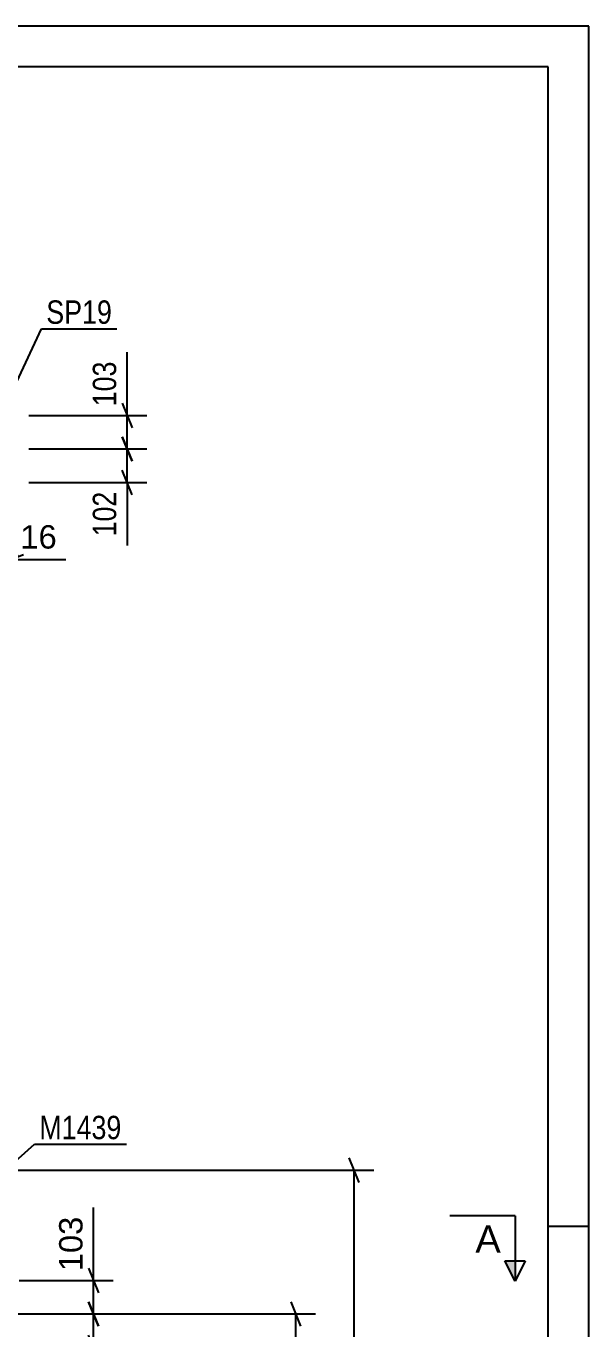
# Model space of a CAD drawing. Header units: millimetres. Extents: x 0 to 841, y 0 to 594.
# Drawn here: x 772.1 to 841, y 434.4 to 594 of the extents above; entities that cross this region are included whole.
import ezdxf

# ---------------------------------------------------------------- set-up
doc = ezdxf.new("R2010")
doc.units = ezdxf.units.MM
doc.linetypes.add('DXK_LINE_DOT3', pattern=[5.9187, 2.979, -0.9799, 0.9799, -0.9799])
doc.styles.add('Arial', font='ARIAL.TTF', dxfattribs={"height": 0.2})
doc.styles.add('Arial Narrow', font='ARIALN.TTF', dxfattribs={"height": 0.2})

# ---------------------------------------------------------------- blocks, each defined once
blk = doc.blocks.new('Unknown-318465270-1113')
at = {"color": 5, "linetype": 'Continuous'}
for p, q in [((841, 594), (0, 594)), ((841, 0), (841, 594)), ((836, 589), (5, 589)), ((836, 5), (836, 589)), ((841, 447), (836, 447))]:
    blk.add_line(p, q, dxfattribs=at)
blk = doc.blocks.new('Part-318465270-4766 - 4424')
at = {"color": 7, "linetype": 'DXK_LINE_DOT3'}
for p, q in [((84.35, 436.28), (779.44, 436.28)), ((779.54, 436.28), (779.64, 436.28))]:
    blk.add_line(p, q, dxfattribs=at)
blk = doc.blocks.new('StraightDimension-318465270-5631 - 4424')
at = {"color": 7, "linetype": 'Continuous'}
for p, q in [((812.86, 452.38), (811.66, 455.38)), ((765.04, 453.88), (814.66, 453.88)), ((812.26, 302.68), (812.26, 453.88)), ((811.66, 304.18), (812.86, 301.18)), ((674.56, 302.68), (814.66, 302.68))]:
    blk.add_line(p, q, dxfattribs=at)
at = {"color": 0}
blk.add_wipeout([(811.51, 383.33), (807.31, 383.33), (807.31, 373.23), (811.51, 373.23)], dxfattribs=at)
at = {"color": 3, "style": 'Arial'}
blk.add_text('3780', height=2.865, rotation=90.0002, dxfattribs=at).set_placement((810.91, 373.83))
blk = doc.blocks.new('StraightDimension-318465270-5586 - 4424')
at = {"color": 7, "linetype": 'Continuous'}
for p, q in [((779.77, 437.78), (780.97, 434.78)), ((771.28, 436.28), (782.77, 436.28)), ((780.37, 432.18), (780.37, 436.28)), ((780.97, 430.68), (779.77, 433.68)), ((771.28, 432.18), (782.77, 432.18))]:
    blk.add_line(p, q, dxfattribs=at)
at = {"color": 0}
blk.add_wipeout([(779.62, 431.66), (775.42, 431.66), (775.42, 423.79), (779.62, 423.79)], dxfattribs=at)
at = {"color": 7, "linetype": 'Continuous'}
blk.add_line((780.37, 432.18), (780.37, 423.26), dxfattribs=at)
blk.add_line((780.37, 432.18), (780.37, 423.26), dxfattribs=at)
at = {"color": 3, "style": 'Arial'}
blk.add_text('103', height=2.865, rotation=90.0002, dxfattribs=at).set_placement((779.02, 424.39))
blk = doc.blocks.new('StraightDimension-318465270-5594 - 4424')
at = {"color": 7, "linetype": 'Continuous'}
for p, q in [((771.28, 440.38), (782.77, 440.38)), ((779.77, 441.88), (780.97, 438.88)), ((780.37, 436.28), (780.37, 440.38)), ((780.97, 434.78), (779.77, 437.78)), ((771.28, 436.28), (782.77, 436.28))]:
    blk.add_line(p, q, dxfattribs=at)
at = {"color": 0}
blk.add_wipeout([(779.62, 448.78), (775.42, 448.78), (775.42, 440.91), (779.62, 440.91)], dxfattribs=at)
at = {"color": 7, "linetype": 'Continuous'}
blk.add_line((780.37, 440.38), (780.37, 449.3), dxfattribs=at)
blk.add_line((780.37, 440.38), (780.37, 449.3), dxfattribs=at)
at = {"color": 3, "style": 'Arial'}
blk.add_text('103', height=2.865, rotation=90.0002, dxfattribs=at).set_placement((779.02, 441.51))
blk = doc.blocks.new('StraightDimension-318465270-9638 - 4424')
at = {"color": 7, "linetype": 'Continuous'}
for p, q in [((805.74, 434.78), (804.54, 437.78)), ((770.64, 436.28), (807.54, 436.28)), ((805.14, 310.42), (805.14, 436.28)), ((804.54, 311.92), (805.74, 308.92)), ((789.06, 310.42), (807.54, 310.42))]:
    blk.add_line(p, q, dxfattribs=at)
at = {"color": 0}
blk.add_wipeout([(804.39, 378.4), (800.19, 378.4), (800.19, 368.31), (804.39, 368.31)], dxfattribs=at)
at = {"color": 3, "style": 'Arial'}
blk.add_text('3147', height=2.865, rotation=90.0002, dxfattribs=at).set_placement((803.79, 368.91))
blk = doc.blocks.new('StraightDimension-318465270-9829 - 6175')
at = {"color": 7, "linetype": 'Continuous'}
for p, q in [((783.89, 547.81), (785.09, 544.81)), ((772.44, 546.31), (786.89, 546.31)), ((784.49, 542.21), (784.49, 546.31)), ((785.09, 540.71), (783.89, 543.71)), ((772.44, 542.21), (786.89, 542.21))]:
    blk.add_line(p, q, dxfattribs=at)
at = {"color": 0}
blk.add_wipeout([(783.74, 553.52), (779.54, 553.52), (779.54, 546.84), (783.74, 546.84)], dxfattribs=at)
at = {"color": 7, "linetype": 'Continuous'}
blk.add_line((784.49, 546.31), (784.49, 554.05), dxfattribs=at)
blk.add_line((784.49, 546.31), (784.49, 554.05), dxfattribs=at)
at = {"color": 3, "style": 'Arial Narrow'}
blk.add_text('103', height=2.863, rotation=90.0002, dxfattribs=at).set_placement((783.14, 547.44))
blk = doc.blocks.new('StraightDimension-318465270-6516 - 6175')
at = {"color": 7, "linetype": 'Continuous'}
for p, q in [((769.64, 534.71), (769.64, 526.26)), ((770.28, 534.71), (770.28, 526.26)), ((768.14, 528.06), (771.14, 529.26)), ((771.78, 529.26), (768.78, 528.06)), ((769.64, 528.66), (770.28, 528.66))]:
    blk.add_line(p, q, dxfattribs=at)
at = {"color": 0}
blk.add_wipeout([(776.45, 529.41), (776.45, 533.61), (770.81, 533.61), (770.81, 529.41)], dxfattribs=at)
at = {"color": 7, "linetype": 'Continuous'}
blk.add_line((770.28, 528.66), (776.98, 528.66), dxfattribs=at)
blk.add_line((770.28, 528.66), (776.98, 528.66), dxfattribs=at)
at = {"color": 3, "style": 'Arial'}
blk.add_text('16', height=2.865, dxfattribs=at).set_placement((771.41, 530.01))
blk = doc.blocks.new('StraightDimension-318465270-9830 - 6175')
at = {"color": 7, "linetype": 'Continuous'}
for p, q in [((783.89, 543.71), (785.09, 540.71)), ((772.44, 542.21), (786.89, 542.21)), ((784.49, 538.11), (784.49, 542.21)), ((785.09, 536.61), (783.89, 539.61)), ((772.44, 538.11), (786.89, 538.11))]:
    blk.add_line(p, q, dxfattribs=at)
at = {"color": 0}
blk.add_wipeout([(783.74, 537.59), (779.54, 537.59), (779.54, 530.9), (783.74, 530.9)], dxfattribs=at)
at = {"color": 7, "linetype": 'Continuous'}
blk.add_line((784.49, 538.11), (784.49, 530.38), dxfattribs=at)
blk.add_line((784.49, 538.11), (784.49, 530.38), dxfattribs=at)
at = {"color": 3, "style": 'Arial Narrow'}
blk.add_text('102', height=2.863, rotation=90.0002, dxfattribs=at).set_placement((783.14, 531.5))
blk = doc.blocks.new('Mark-318465270-4551 - 4424')
at = {"color": 0}
blk.add_wipeout([(783.79, 457.68), (783.79, 460.68), (773.74, 460.68), (773.74, 457.68)], dxfattribs=at)
blk.add_wipeout([(783.79, 457.68), (783.79, 460.68), (773.74, 460.68), (773.74, 457.68)], dxfattribs=at)
at = {"color": 30, "linetype": 'Continuous'}
for p, q in [((763.72, 448.69), (773.14, 457.08)), ((773.14, 457.08), (784.39, 457.08))]:
    blk.add_line(p, q, dxfattribs=at)
at = {"color": 3, "style": 'Arial Narrow'}
blk.add_text('M1439', height=2.863, dxfattribs=at).set_placement((773.74, 457.68))
blk = doc.blocks.new('SectionMark-318465270-6085 - 4424')
at = {"linetype": 'Continuous'}
blk.add_hatch(color=6, dxfattribs=at).paths.add_polyline_path([(830.71, 442.78), (831.96, 442.78), (831.96, 440.28)])
at = {"color": 6, "linetype": 'Continuous'}
for p, q in [((831.96, 448.28), (823.96, 448.28)), ((831.96, 448.28), (831.96, 440.28)), ((830.71, 442.78), (833.21, 442.78)), ((831.96, 440.28), (830.71, 442.78)), ((833.21, 442.78), (831.96, 440.28))]:
    blk.add_line(p, q, dxfattribs=at)
at = {"color": 0, "linetype": 'Continuous'}
blk.add_wipeout([(830.21, 443.78), (830.21, 447.28), (827.1, 447.28), (827.1, 443.78)], dxfattribs=at)
at = {"color": 3, "linetype": 'Continuous', "style": 'Arial'}
blk.add_text('A', height=3.34, dxfattribs=at).set_placement((827.1, 443.78))
blk = doc.blocks.new('Mark-318465270-6415 - 6175')
at = {"color": 0}
blk.add_wipeout([(782.63, 557.54), (782.63, 560.54), (774.59, 560.54), (774.59, 557.54)], dxfattribs=at)
blk.add_wipeout([(782.63, 557.54), (782.63, 560.54), (774.59, 560.54), (774.59, 557.54)], dxfattribs=at)
at = {"color": 30, "linetype": 'Continuous'}
for p, q in [((769.86, 548.06), (773.99, 556.94)), ((773.99, 556.94), (783.23, 556.94))]:
    blk.add_line(p, q, dxfattribs=at)
at = {"color": 3, "style": 'Arial Narrow'}
blk.add_text('SP19', height=2.863, dxfattribs=at).set_placement((774.59, 557.54))

msp = doc.modelspace()

# ---------------------------------------------------------------- block references
for name in ['Unknown-318465270-1113', 'Part-318465270-4766 - 4424']:
    msp.add_blockref(name, (0, 0))

# ---------------------------------------------------------------- next in the draw order: block references
for name in ['StraightDimension-318465270-9829 - 6175', 'StraightDimension-318465270-6516 - 6175', 'StraightDimension-318465270-5631 - 4424']:
    msp.add_blockref(name, (0, 0))

# ---------------------------------------------------------------- next in the draw order: block references
for name in ['Mark-318465270-6415 - 6175', 'StraightDimension-318465270-9830 - 6175', 'StraightDimension-318465270-5586 - 4424']:
    msp.add_blockref(name, (0, 0))

# ---------------------------------------------------------------- next in the draw order: block references
msp.add_blockref('StraightDimension-318465270-5594 - 4424', (0, 0))

# ---------------------------------------------------------------- next in the draw order: block references
for name in ['Mark-318465270-4551 - 4424', 'StraightDimension-318465270-9638 - 4424']:
    msp.add_blockref(name, (0, 0))

# ---------------------------------------------------------------- next in the draw order: block references
msp.add_blockref('SectionMark-318465270-6085 - 4424', (0, 0))

doc.saveas('drawing.dxf')
